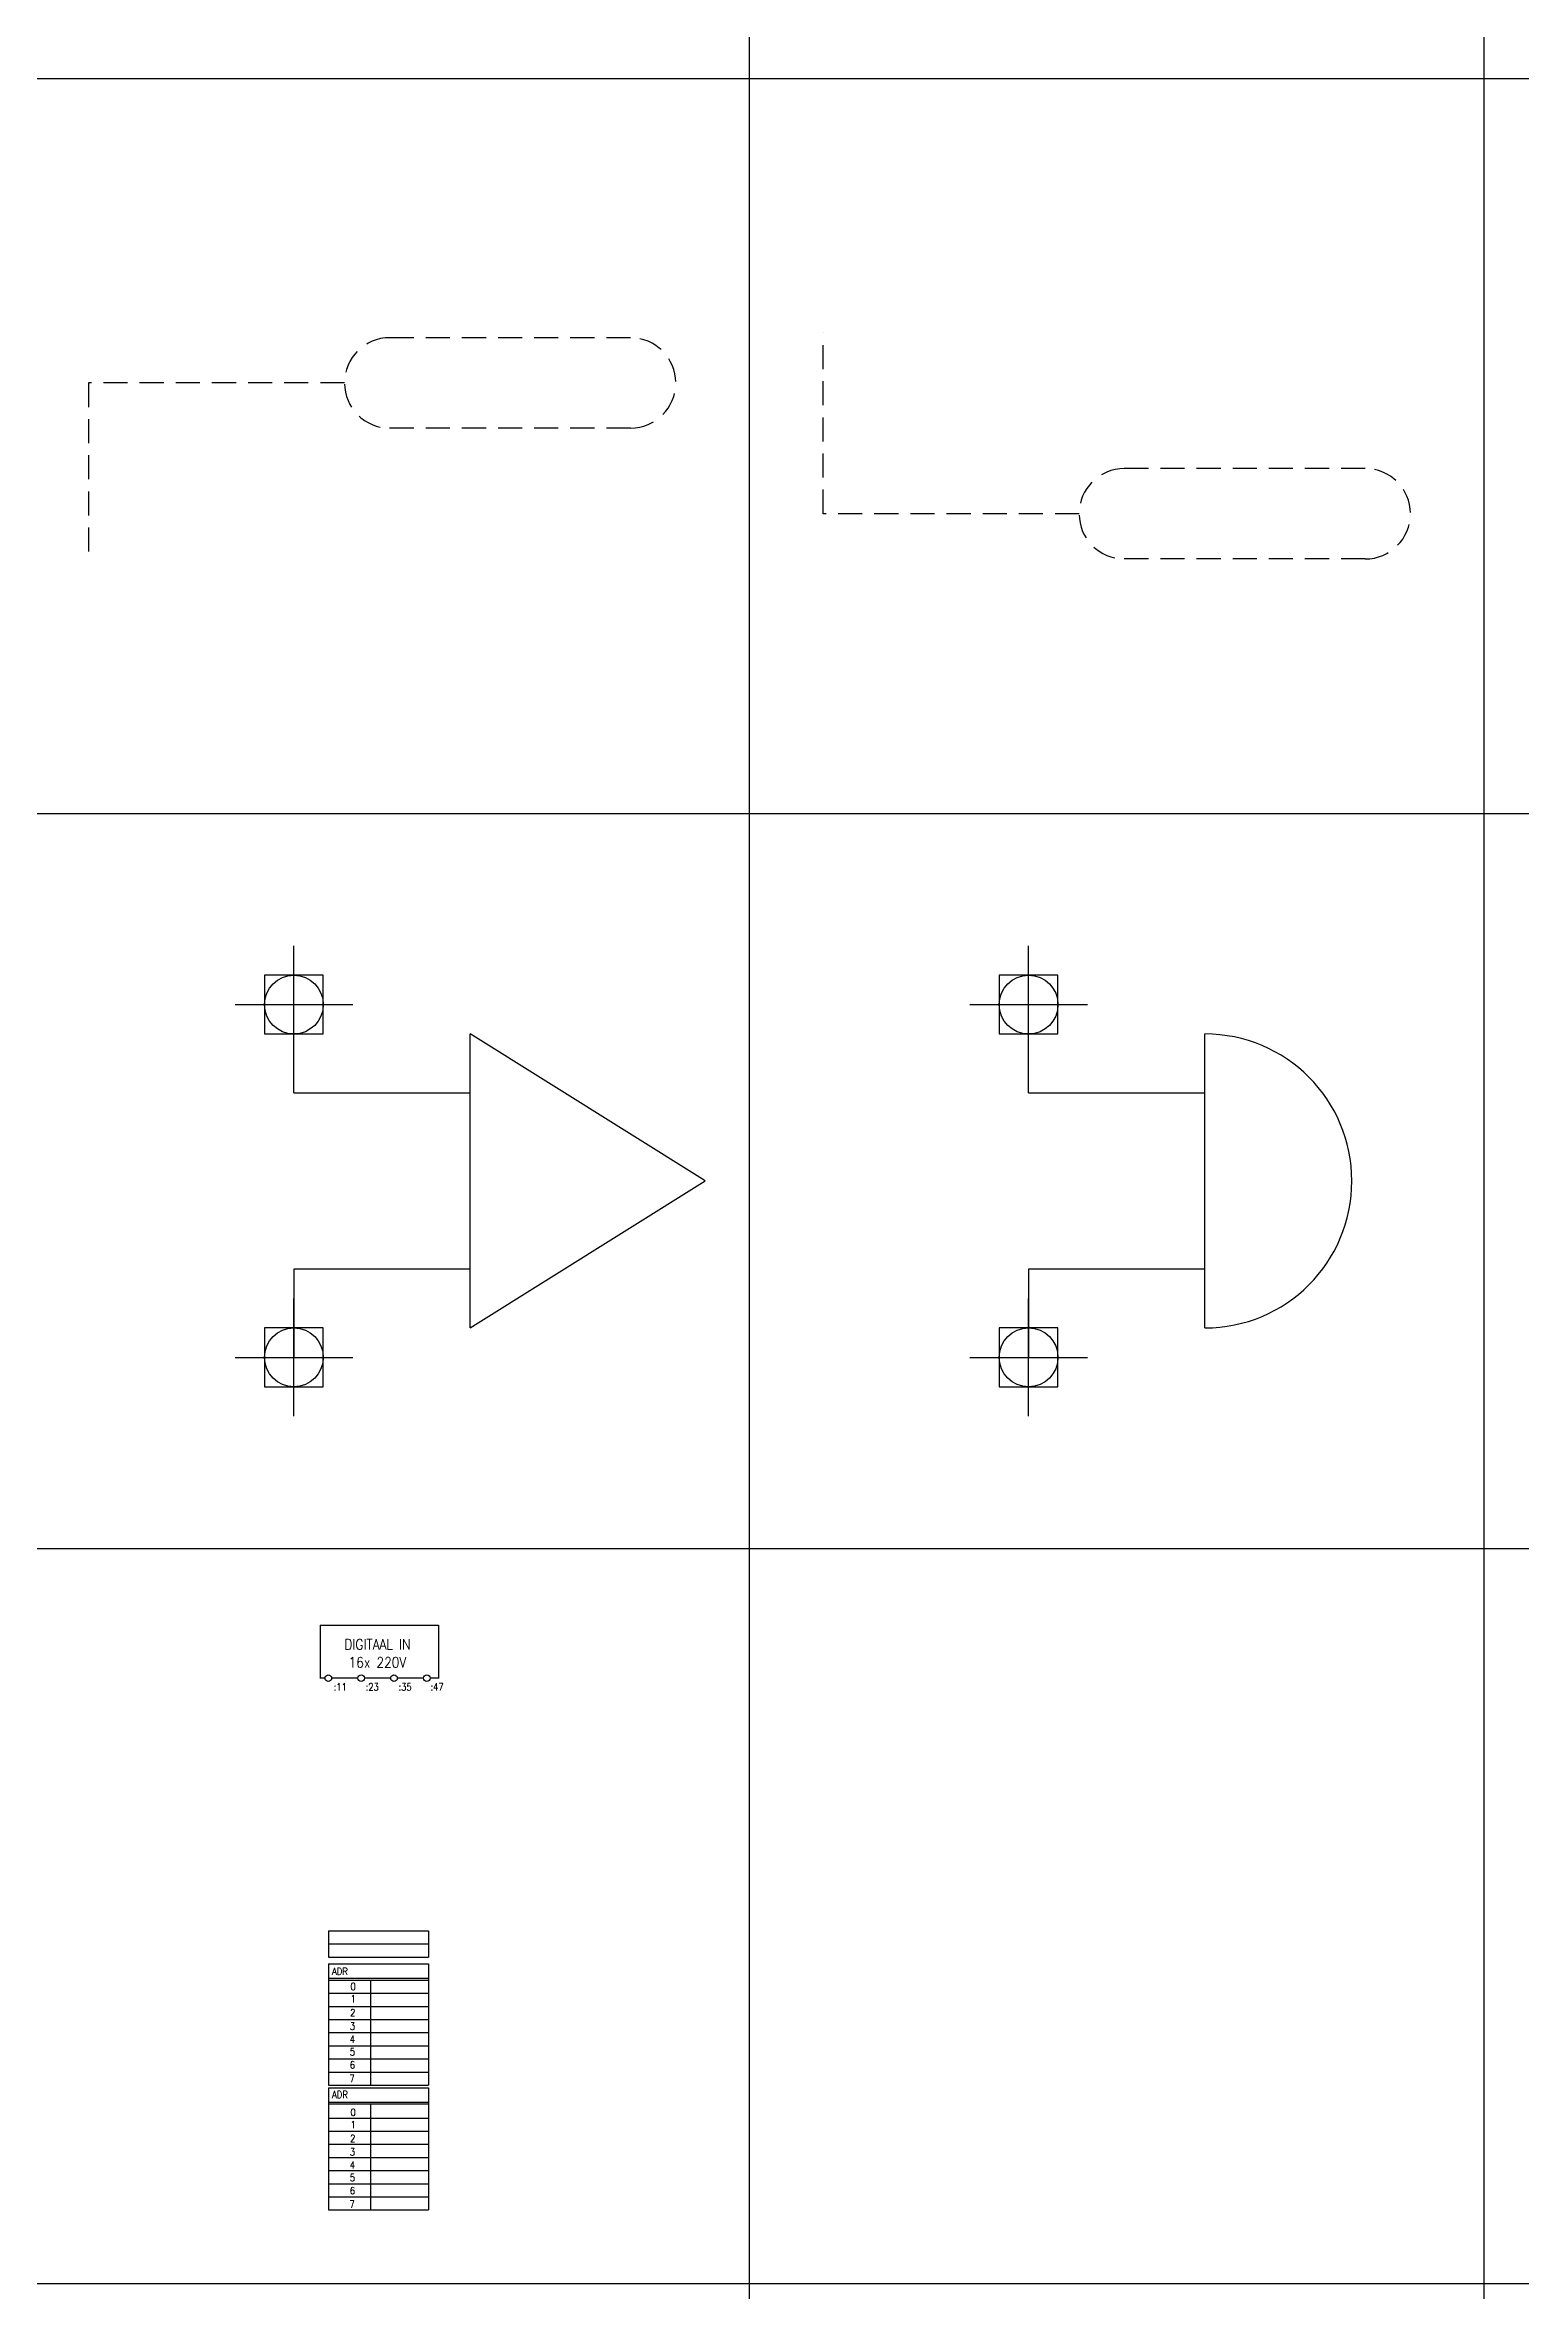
# Model space of a CAD drawing. Extents: x -7 to 200, y -18 to 300.
# Drawn here: x 125.51 to 150.63, y 172.37 to 210.57 of the extents above; entities that cross this region are included whole.
import ezdxf
from ezdxf.enums import TextEntityAlignment as Align

# ---------------------------------------------------------------- set-up
doc = ezdxf.new("R2010")
doc.units = 0
doc.header["$LTSCALE"] = 4
doc.header["$MEASUREMENT"] = 0
doc.header["$PDMODE"] = 98
doc.header["$PDSIZE"] = 1
doc.linetypes.add('DASHED', pattern=[18.75, 12.5, -6.25])
doc.linetypes.add('HIDDEN', pattern=[0.375, 0.25, -0.125])
doc.layers.get('0').update_dxf_attribs({"linetype": 'CONTINUOUS'})
for name, color, linetype in [('1', 7, 'CONTINUOUS'), ('11', 3, 'DASHED'), ('12', 2, 'DASHED'), ('20', 7, 'HIDDEN'), ('3', 4, 'CONTINUOUS'), ('C', 7, 'CONTINUOUS'), ('GRID', 9, 'CONTINUOUS'), ('SYMB', 7, 'CONTINUOUS')]:
    doc.layers.add(name, color=color, linetype=linetype)
doc.styles.add('DINY', font='SIMPLEX', dxfattribs={"width": 0.95})
doc.styles.add('ROMANS', font='ROMANS', dxfattribs={"width": 0.85})
doc.styles.get("Standard").update_dxf_attribs({"font": 'simplex'})

# ---------------------------------------------------------------- blocks, each defined once
blk = doc.blocks.new('AFSCHO')
at = {"layer": '20'}
for p, q in [((10.019, 0), (0.019, 0)), ((-1.856, -1.875), (-12.481, -1.875)), ((-12.481, -1.875), (-12.481, -9)), ((10.019, -3.75), (0.019, -3.75))]:
    blk.add_line(p, q, dxfattribs=at)
for centre, start, end in [((0.019, -1.875), 90, 270), ((10.019, -1.875), 270, 90)]:
    blk.add_arc(centre, 1.875, start, end, dxfattribs=at)
at = {"flags": 1}
blk.add_attdef('SYMBTYPE', (0, 0), '', height=0.2, dxfattribs=at)
blk = doc.blocks.new('AFSCHB')
at = {"layer": '20'}
for p, q in [((-12.5, 1.5), (-12.5, 9)), ((10, 3.375), (0, 3.375)), ((-1.875, 1.5), (-12.5, 1.5)), ((10, -0.375), (0, -0.375))]:
    blk.add_line(p, q, dxfattribs=at)
for centre, start, end in [((0, 1.5), 90, 270), ((10, 1.5), 270, 90)]:
    blk.add_arc(centre, 1.875, start, end, dxfattribs=at)
at = {"flags": 1}
blk.add_attdef('SYMBTYPE', (0, 0), '', height=0.2, dxfattribs=at)
blk = doc.blocks.new('SIGS')
at = {"layer": '1'}
for p, q in [((0, 4.5), (0, 6)), ((0, 4.5), (3, 4.5)), ((0, 1.5), (0, 0)), ((3, 1.5), (0, 1.5))]:
    blk.add_line(p, q, dxfattribs=at)
at = {"layer": '3'}
for p, q in [((3, 0.5), (3, 5.5)), ((7, 3), (3, 5.5)), ((3, 0.5), (7, 3))]:
    blk.add_line(p, q, dxfattribs=at)
at = {"layer": 'C', "color": 1}
blk.add_point((0, 6), dxfattribs=at)
at = {"layer": 'C', "color": 2}
blk.add_point((0, 0), dxfattribs=at)
at = {"flags": 1}
blk.add_attdef('SYMBTYPE', (0, 0), '', height=0.2, dxfattribs=at)
at = {"layer": '11', "style": 'ROMANS', "width": 0.85}
blk.add_attdef('LOCCODE', (6.848, 6.839), '', height=3.2, dxfattribs=at)
at = {"layer": '12', "style": 'DINY', "width": 0.95}
blk.add_attdef('MATCODE', (8, 1.5), '', height=3.2, dxfattribs=at)
blk = doc.blocks.new('SIGB')
at = {"layer": '1'}
for p, q in [((0, 4.5), (0, 6)), ((0, 4.5), (3, 4.5)), ((0, 1.5), (0, 0)), ((3, 1.5), (0, 1.5))]:
    blk.add_line(p, q, dxfattribs=at)
at = {"layer": '3'}
blk.add_line((3, 0.5), (3, 5.5), dxfattribs=at)
blk.add_arc((3, 3), 2.5, 270, 90, dxfattribs=at)
at = {"layer": 'C', "color": 1}
blk.add_point((0, 6), dxfattribs=at)
at = {"layer": 'C', "color": 2}
blk.add_point((0, 0), dxfattribs=at)
at = {"flags": 1}
blk.add_attdef('SYMBTYPE', (0, 0), '', height=0.2, dxfattribs=at)
at = {"layer": '11', "style": 'ROMANS', "width": 0.85}
blk.add_attdef('LOCCODE', (6.848, 7.659), '', height=3.2, dxfattribs=at)
at = {"layer": '12', "style": 'DINY', "width": 0.95}
blk.add_attdef('MATCODE', (7, 1.5), '', height=3.2, dxfattribs=at)
blk = doc.blocks.new('VPAI220')
at = {"layer": '1'}
for p, q in [((0, -0.9), (36, -0.9)), ((0, -0.9), (0, -14.6)), ((0, -0.9), (1.45, -0.9)), ((0, -3), (0, -17.18)), ((0, -3), (0, -15.85)), ((0, -3), (0, -15.87)), ((33.45, -0.9), (36, -0.9)), ((36, -0.9), (36, -14.6)), ((36, -3), (36, -17.18)), ((36, -3), (36, -16.85)), ((0, -17), (1.45, -17)), ((0, -17), (1.45, -17)), ((3.45, -17), (11.45, -17)), ((3.45, -17), (11.45, -17)), ((13.45, -17), (21.45, -17)), ((13.45, -17), (21.45, -17)), ((23.45, -17), (31.45, -17)), ((23.45, -17), (31.45, -17)), ((33.45, -17), (36, -17)), ((33.45, -17), (36, -17)), ((2.5, -94), (33, -94)), ((2.5, -94), (2.5, -102)), ((33, -94), (33, -102)), ((2.5, -98), (33, -98)), ((2.5, -98), (33, -98)), ((2.5, -102), (33, -102)), ((2.5, -104), (2.5, -141)), ((2.5, -104), (33, -104)), ((2.5, -108.42), (33, -108.42)), ((2.5, -109), (2.5, -141)), ((2.5, -109), (33, -109)), ((2.5, -109), (33, -109)), ((15.25, -109), (15.25, -141)), ((15.25, -109), (15.25, -141)), ((33, -104), (33, -141)), ((33, -109), (33, -141)), ((2.5, -113), (33, -113)), ((2.5, -113), (33, -113)), ((2.5, -117), (33, -117)), ((2.5, -117), (33, -117)), ((2.5, -121), (33, -121)), ((2.5, -121), (33, -121)), ((2.5, -125), (33, -125)), ((2.5, -125), (33, -125)), ((2.5, -129), (33, -129)), ((2.5, -129), (33, -129)), ((2.5, -133), (33, -133)), ((2.5, -133), (33, -133)), ((2.5, -137), (33, -137)), ((2.5, -137), (33, -137)), ((2.5, -141), (33, -141)), ((2.5, -141), (33, -141)), ((2.5, -141.79), (2.5, -179)), ((2.5, -141.79), (2.5, -179)), ((2.5, -141.79), (33, -141.79)), ((33, -141.79), (33, -179)), ((33, -141.79), (33, -179)), ((2.5, -146.19), (33, -146.19)), ((2.5, -146.67), (33, -146.67)), ((15.25, -146.67), (15.25, -179)), ((15.25, -146.67), (15.25, -179)), ((2.5, -151), (33, -151)), ((2.5, -151), (33, -151)), ((2.5, -155), (33, -155)), ((2.5, -155), (33, -155)), ((2.5, -159), (33, -159)), ((2.5, -159), (33, -159)), ((2.5, -163), (33, -163)), ((2.5, -163), (33, -163)), ((2.5, -167), (33, -167)), ((2.5, -167), (33, -167)), ((2.5, -171), (33, -171)), ((2.5, -171), (33, -171)), ((2.5, -175), (33, -175)), ((2.5, -175), (33, -175)), ((2.5, -179), (33, -179)), ((2.5, -179), (33, -179))]:
    blk.add_line(p, q, dxfattribs=at)
for centre in [(2.45, -17.07), (2.45, -17.07), (12.45, -17.07), (12.45, -17.07), (22.45, -17.07), (22.45, -17.07), (32.45, -17.07), (32.45, -17.07)]:
    blk.add_circle(centre, 1, dxfattribs=at)
at = {"layer": '3'}
for p, q in [((2.5, -94), (33, -94)), ((2.5, -94), (2.5, -102)), ((33, -94), (33, -102)), ((2.5, -102), (33, -102))]:
    blk.add_line(p, q, dxfattribs=at)
at = {"flags": 1}
blk.add_attdef('SYMBTYPE', (0, 0), '', height=0.2, dxfattribs=at)
at = {"layer": '1', "style": 'ROMANS', "width": 0.85}
for s, p in [(':11', (4.08, -20.83)), (':23', (13.81, -20.83)), (':35', (23.83, -20.83)), (':47', (33.55, -20.83))]:
    blk.add_text(s, height=2.2, dxfattribs=at).set_placement(p)
at = {"layer": '1', "width": 0.85}
for s, p in [('ADR', (3.57, -107.43)), ('0', (9.2, -112.05)), ('1', (9.2, -115.82)), ('3', (9, -124.11)), ('2', (9.1, -120.01)), ('4', (9, -128.09)), ('5', (9, -131.94)), ('6', (9, -135.92)), ('ADR', (3.58, -144.96)), ('7', (8.9, -140.03)), ('0', (9.2, -150.35)), ('2', (9.1, -158.31)), ('1', (9.2, -154.12)), ('3', (9, -162.41)), ('4', (9, -166.39)), ('5', (9, -170.24)), ('7', (8.9, -178.33)), ('6', (9, -174.22))]:
    blk.add_text(s, height=2.2, dxfattribs=at).set_placement(p)
for tag, p in [('TYPE', (17.75, -97.1)), ('PLAATS', (17.75, -101.1))]:
    blk.add_attdef(tag, text='', height=2.2, dxfattribs=at).set_placement(p, align=Align.CENTER)
for tag, p in [('ADR', (14.4, -107.08)), ('NR', (17.95, -112.1)), ('NR', (17.95, -116.1)), ('NR', (17.95, -120.1)), ('NR', (17.95, -124.1)), ('NR', (17.95, -128.1)), ('NR', (17.95, -132.1)), ('NR', (17.95, -136.1)), ('ADR', (14.88, -145.22)), ('NR', (17.95, -140.1)), ('NR', (17.95, -150.1)), ('NR', (17.95, -154.1)), ('NR', (17.95, -158.1)), ('NR', (17.95, -162.1)), ('NR', (17.95, -166.1)), ('NR', (17.95, -170.1)), ('NR', (17.95, -174.1)), ('NR', (17.95, -178.1))]:
    blk.add_attdef(tag, p, '', height=2.2, dxfattribs=at)
at = {"layer": '11', "width": 0.85}
for s, p in [('DIGITAAL IN', (17.41, -6.77)), ('16x 220V', (17.41, -12.25))]:
    blk.add_text(s, height=3.2, dxfattribs=at).set_placement(p, align=Align.MIDDLE)

msp = doc.modelspace()

# ---------------------------------------------------------------- linework, layer by layer
at = {"layer": 'GRID', "linetype": 'CONTINUOUS'}
for p, q in [((137.5, 72.5), (137.5, 285)), ((150, 72.5), (150, 285)), ((0, 210), (187.5, 210)), ((0, 197.5), (187.5, 197.5)), ((0, 185), (187.5, 185)), ((0, 172.5), (187.5, 172.5))]:
    msp.add_line(p, q, dxfattribs=at)

# ---------------------------------------------------------------- block references
at = {"layer": 'SYMB', "linetype": 'CONTINUOUS'}
for name, p, xscale, yscale, zscale in [('AFSCHO', (131.368, 205.594), 0.40995230659699, 0.40995230659699, 0.40995230659699), ('AFSCHB', (143.876, 201.985), 0.40995230659699, 0.40995230659699, 0.40995230659699), ('VPAI220', (130.196, 183.749), 0.055857084464131, 0.055857084464131, 0.055857084464131)]:
    msp.add_blockref(name, p, dxfattribs=dict(at, xscale=xscale, yscale=yscale, zscale=zscale))
for name, p in [('SIGS', (129.747, 188.252)), ('SIGB', (142.248, 188.252))]:
    msp.add_blockref(name, p, dxfattribs=at)

doc.saveas('drawing.dxf')
